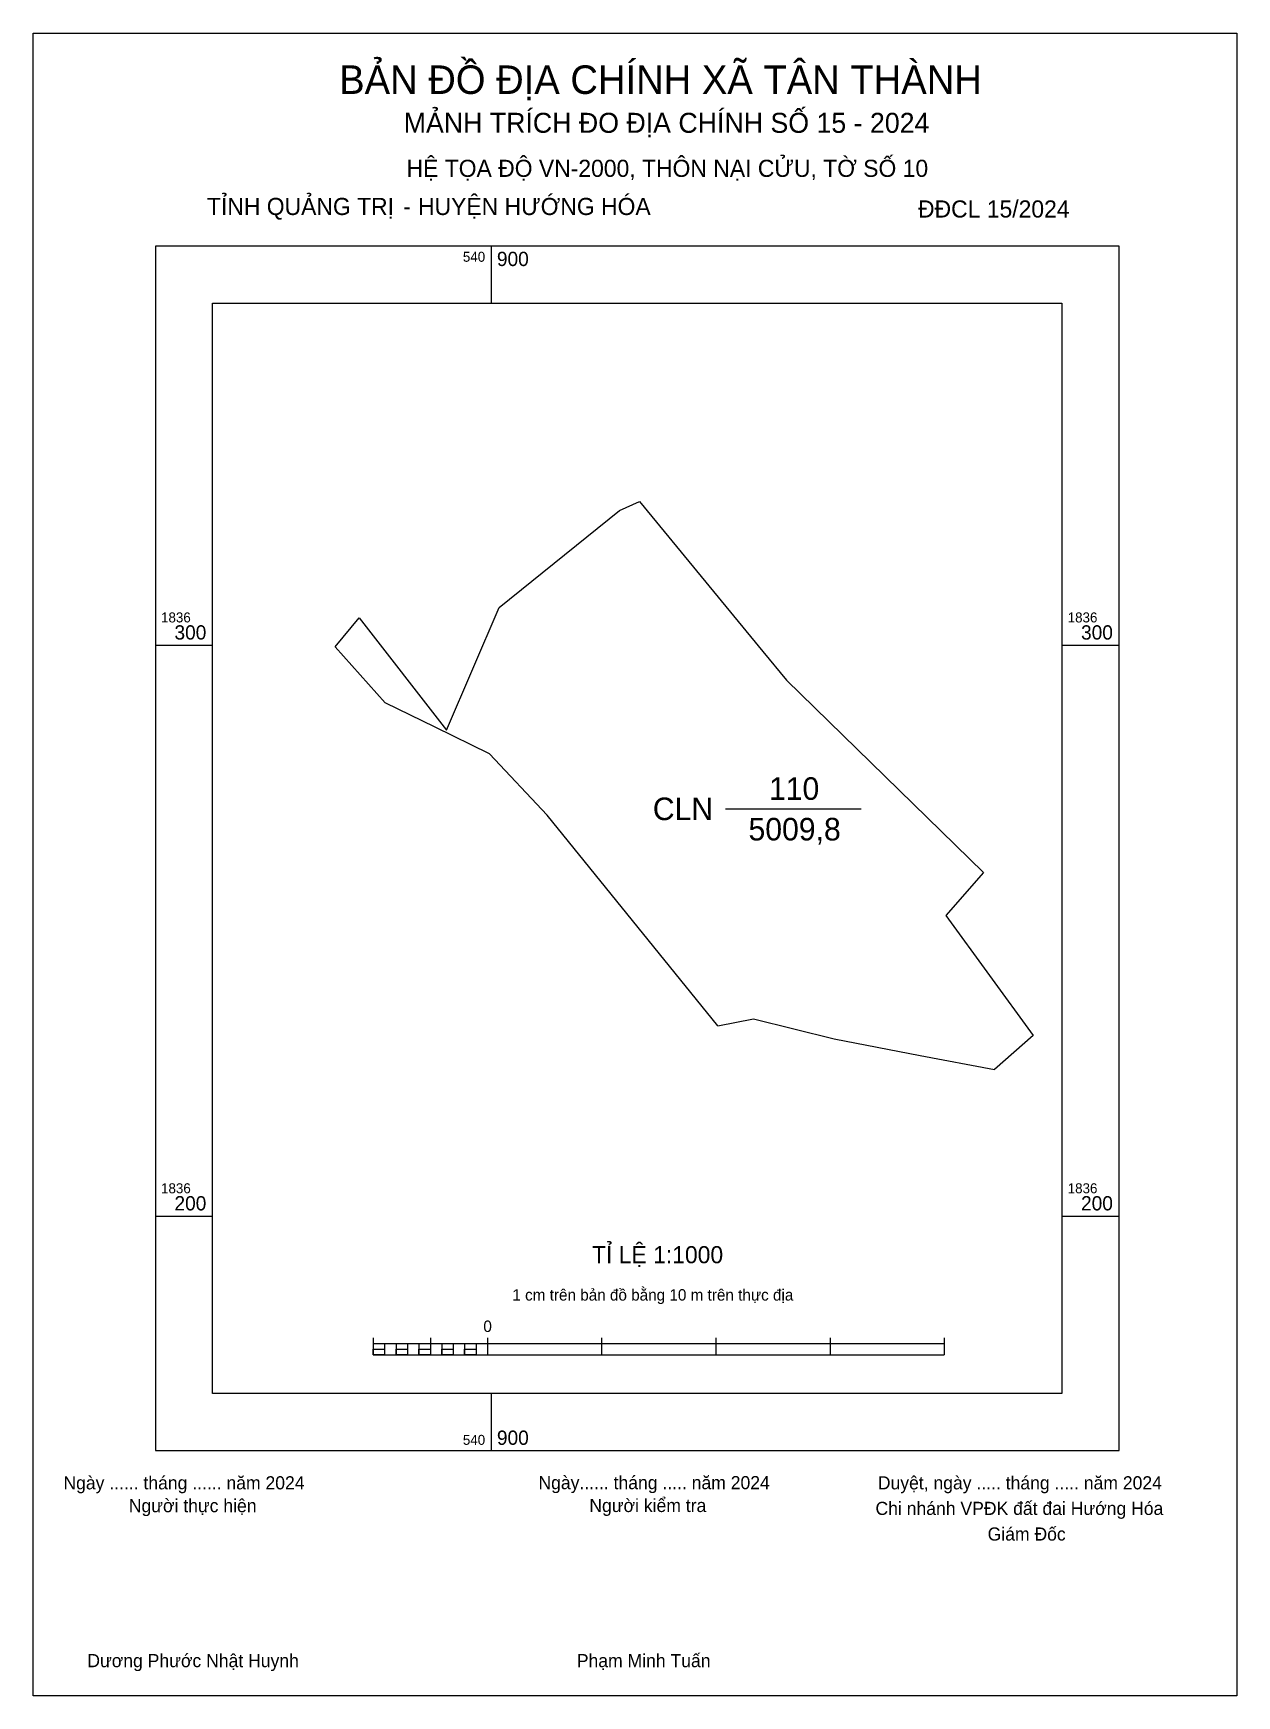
# Model space of a CAD drawing. Extents: x 540820 to 541031, y 1836116 to 1836407.
import ezdxf

# ---------------------------------------------------------------- set-up
doc = ezdxf.new("R2010")
doc.units = 0
for name, color, linetype in [('Level 1', 7, 'Continuous'), ('Level 10', 7, 'Continuous'), ('Level 13', 7, 'Continuous'), ('Level 2', 7, 'Continuous'), ('Level 6', 7, 'Continuous'), ('Level 62', 7, 'Continuous'), ('Level 63', 7, 'Continuous'), ('Level 9', 7, 'Continuous')]:
    doc.layers.add(name, color=color, linetype=linetype)

msp = doc.modelspace()

# ---------------------------------------------------------------- linework, layer by layer
at = {"layer": 'Level 1'}
for p, q in [((540819.8, 1836407.21), (540819.8, 1836407.21)), ((541030.57, 1836115.98), (541030.57, 1836115.98))]:
    msp.add_line(p, q, dxfattribs=at)
at = {"layer": 'Level 10'}
for p, q in [((540901.38, 1836306.61), (540922.49, 1836323.61)), ((540922.49, 1836323.61), (540925.98, 1836325.17)), ((540925.98, 1836325.17), (540947.58, 1836298.92)), ((540892.17, 1836285.14), (540901.38, 1836306.61)), ((540872.69, 1836299.74), (540876.9, 1836304.8)), ((540876.9, 1836304.8), (540892.17, 1836285.14)), ((540881.45, 1836289.93), (540872.69, 1836299.74)), ((540947.58, 1836298.92), (540951.72, 1836293.89)), ((540951.72, 1836293.89), (540986.22, 1836260.21)), ((540890.19, 1836285.64), (540881.45, 1836289.93)), ((540899.73, 1836280.96), (540890.19, 1836285.64)), ((540909.82, 1836270.24), (540899.73, 1836280.96)), ((540939.69, 1836233.34), (540909.82, 1836270.24)), ((540986.22, 1836260.21), (540979.63, 1836252.68)), ((540979.63, 1836252.68), (540994.94, 1836231.61)), ((540939.69, 1836233.34), (540945.93, 1836234.54)), ((540945.93, 1836234.54), (540960.06, 1836231.07)), ((540960.06, 1836231.07), (540975.12, 1836228.15)), ((540994.94, 1836231.61), (540988.17, 1836225.68)), ((540975.12, 1836228.15), (540988.17, 1836225.68))]:
    msp.add_line(p, q, dxfattribs=at)
at = {"layer": 'Level 2'}
msp.add_lwpolyline([(540819.8, 1836407.21), (541030.56, 1836407.21), (541030.56, 1836115.98), (540819.8, 1836115.98)], close=True, dxfattribs=at)
at = {"layer": 'Level 62'}
msp.add_lwpolyline([(540851.18, 1836359.93), (540999.96, 1836359.93), (540999.96, 1836168.93), (540851.18, 1836168.93)], close=True, dxfattribs=at)
at = {"layer": 'Level 63'}
for p, q in [((540819.8, 1836402.21), (540819.8, 1836407.21)), ((540819.8, 1836407.21), (540824.8, 1836407.21)), ((540819.8, 1836402.21), (540819.8, 1836407.21)), ((540819.8, 1836407.21), (540824.8, 1836407.21)), ((541025.56, 1836407.21), (541030.56, 1836407.21)), ((541025.56, 1836407.21), (541030.56, 1836407.21)), ((541030.56, 1836407.21), (541030.56, 1836402.21)), ((541030.56, 1836407.21), (541030.56, 1836402.21)), ((540819.8, 1836402.21), (540819.8, 1836402.21)), ((540819.8, 1836402.21), (540819.8, 1836402.21)), ((540900, 1836369.93), (540900, 1836359.93)), ((540841.18, 1836300), (540851.18, 1836300)), ((540999.96, 1836300), (541009.96, 1836300)), ((540841.18, 1836200), (540851.18, 1836200)), ((540999.96, 1836200), (541009.96, 1836200)), ((540879.34, 1836178.7), (540879.34, 1836175.7)), ((540879.34, 1836177.7), (540979.34, 1836177.7)), ((540881.34, 1836177.7), (540881.34, 1836175.7)), ((540883.34, 1836177.7), (540883.34, 1836175.7)), ((540885.34, 1836177.7), (540885.34, 1836175.7)), ((540887.34, 1836177.7), (540887.34, 1836175.7)), ((540889.34, 1836178.7), (540889.34, 1836175.7)), ((540889.34, 1836177.7), (540889.34, 1836175.7)), ((540891.34, 1836177.7), (540891.34, 1836175.7)), ((540893.34, 1836177.7), (540893.34, 1836175.7)), ((540895.34, 1836177.7), (540895.34, 1836175.7)), ((540897.34, 1836177.7), (540897.34, 1836175.7)), ((540899.34, 1836178.7), (540899.34, 1836175.7)), ((540899.34, 1836177.7), (540899.34, 1836175.7)), ((540919.34, 1836178.7), (540919.34, 1836175.7)), ((540939.34, 1836178.7), (540939.34, 1836175.7)), ((540959.34, 1836178.7), (540959.34, 1836175.7)), ((540979.34, 1836178.7), (540979.34, 1836175.7)), ((540879.34, 1836175.7), (540979.34, 1836175.7)), ((540900, 1836168.93), (540900, 1836158.93)), ((540819.8, 1836115.98), (540819.8, 1836120.98)), ((540819.8, 1836115.98), (540819.8, 1836120.98)), ((541030.56, 1836120.98), (541030.56, 1836115.98)), ((541030.56, 1836120.98), (541030.56, 1836115.98)), ((540824.8, 1836115.98), (540819.8, 1836115.98)), ((540824.8, 1836115.98), (540819.8, 1836115.98)), ((541030.56, 1836115.98), (541025.56, 1836115.98)), ((541030.56, 1836115.98), (541025.56, 1836115.98))]:
    msp.add_line(p, q, dxfattribs=at)
for points in [[(540841.18, 1836369.93), (540841.18, 1836158.93), (541009.96, 1836158.93), (541009.96, 1836369.93)], [(540879.34, 1836176.7), (540881.34, 1836176.7), (540881.34, 1836175.7), (540879.34, 1836175.7)], [(540879.34, 1836176.7), (540881.34, 1836176.7), (540881.34, 1836175.7), (540879.34, 1836175.7)], [(540883.34, 1836176.7), (540885.34, 1836176.7), (540885.34, 1836175.7), (540883.34, 1836175.7)], [(540887.34, 1836176.7), (540889.34, 1836176.7), (540889.34, 1836175.7), (540887.34, 1836175.7)], [(540891.34, 1836176.7), (540893.34, 1836176.7), (540893.34, 1836175.7), (540891.34, 1836175.7)], [(540895.34, 1836176.7), (540897.34, 1836176.7), (540897.34, 1836175.7), (540895.34, 1836175.7)]]:
    msp.add_lwpolyline(points, close=True, dxfattribs=at)
at = {"layer": 'Level 9'}
msp.add_line((540941.06, 1836271.34), (540964.77, 1836271.34), dxfattribs=at)

# ---------------------------------------------------------------- texts
at = {"layer": 'Level 13'}
for s, p in [('110', (540948.64, 1836272.92)), ('CLN', (540928.3, 1836269.37)), ('5009,8', (540945.06, 1836265.81))]:
    msp.add_text(s, height=3.95, dxfattribs=at).set_placement(p)
at = {"layer": 'Level 6'}
for s, p in [('HỆ TỌA ÐỘ VN-2000, THÔN NẠI CỬU, TỜ SỐ 10', (540885.17, 1836382.05)), ('TỈ LỆ 1:1000', (540917.65, 1836191.74))]:
    msp.add_text(s, height=3, dxfattribs=at).set_placement(p)
at = {"layer": 'Level 63'}
for s, height, p in [('BẢN ĐỒ ĐỊA CHÍNH XÃ TÂN THÀNH', 5, (540873.37, 1836396.58)), ('MẢNH TRÍCH ĐO ĐỊA CHÍNH SỐ 15 - 2024', 3.5, (540884.68, 1836389.77)), ('TỈNH QUẢNG TRỊ', 3, (540850.22, 1836375.37)), (' HUYỆN HƯỚNG HÓA', 3, (540886.07, 1836375.37)), ('-', 3, (540884.59, 1836375.37)), ('ĐĐCL 15/2024', 3, (540974.75, 1836374.93)), ('540', 1.75, (540895.04, 1836367.18)), ('900', 2.5, (540901, 1836366.43)), ('1836', 1.75, (540842.18, 1836304)), ('300', 2.5, (540844.53, 1836301)), ('1836', 1.75, (541000.96, 1836304)), ('300', 2.5, (541003.3, 1836301)), ('1836', 1.75, (540842.18, 1836204)), ('1836', 1.75, (541000.96, 1836204)), ('200', 2.5, (540844.53, 1836201)), ('200', 2.5, (541003.3, 1836201)), ('1 cm trên bản đồ bằng 10 m trên thực địa', 2, (540903.7, 1836185.2)), ('0', 2, (540898.63, 1836179.7)), ('540', 1.75, (540895.04, 1836159.93)), ('900', 2.5, (540901, 1836159.93)), ('Ngày ...... tháng ...... năm 2024', 2.3, (540825.08, 1836152.13)), ('Ngày...... tháng ..... năm 2024', 2.3, (540908.27, 1836152.16)), ('Duyệt, ngày ..... tháng ..... năm 2024', 2.3, (540967.71, 1836152.13)), ('Người thực hiện', 2.3, (540836.53, 1836148.13)), ('Người kiểm tra', 2.3, (540917.19, 1836148.16)), ('Chi nhánh VPĐK đất đai Hướng Hóa', 2.3, (540967.3, 1836147.65)), ('Giám Đốc', 2.3, (540986.94, 1836143.16)), ('Dương Phước Nhật Huynh', 2.3, (540829.27, 1836120.98)), ('Phạm Minh Tuấn', 2.3, (540914.99, 1836120.98))]:
    msp.add_text(s, height=height, dxfattribs=at).set_placement(p)

doc.saveas('drawing.dxf')
